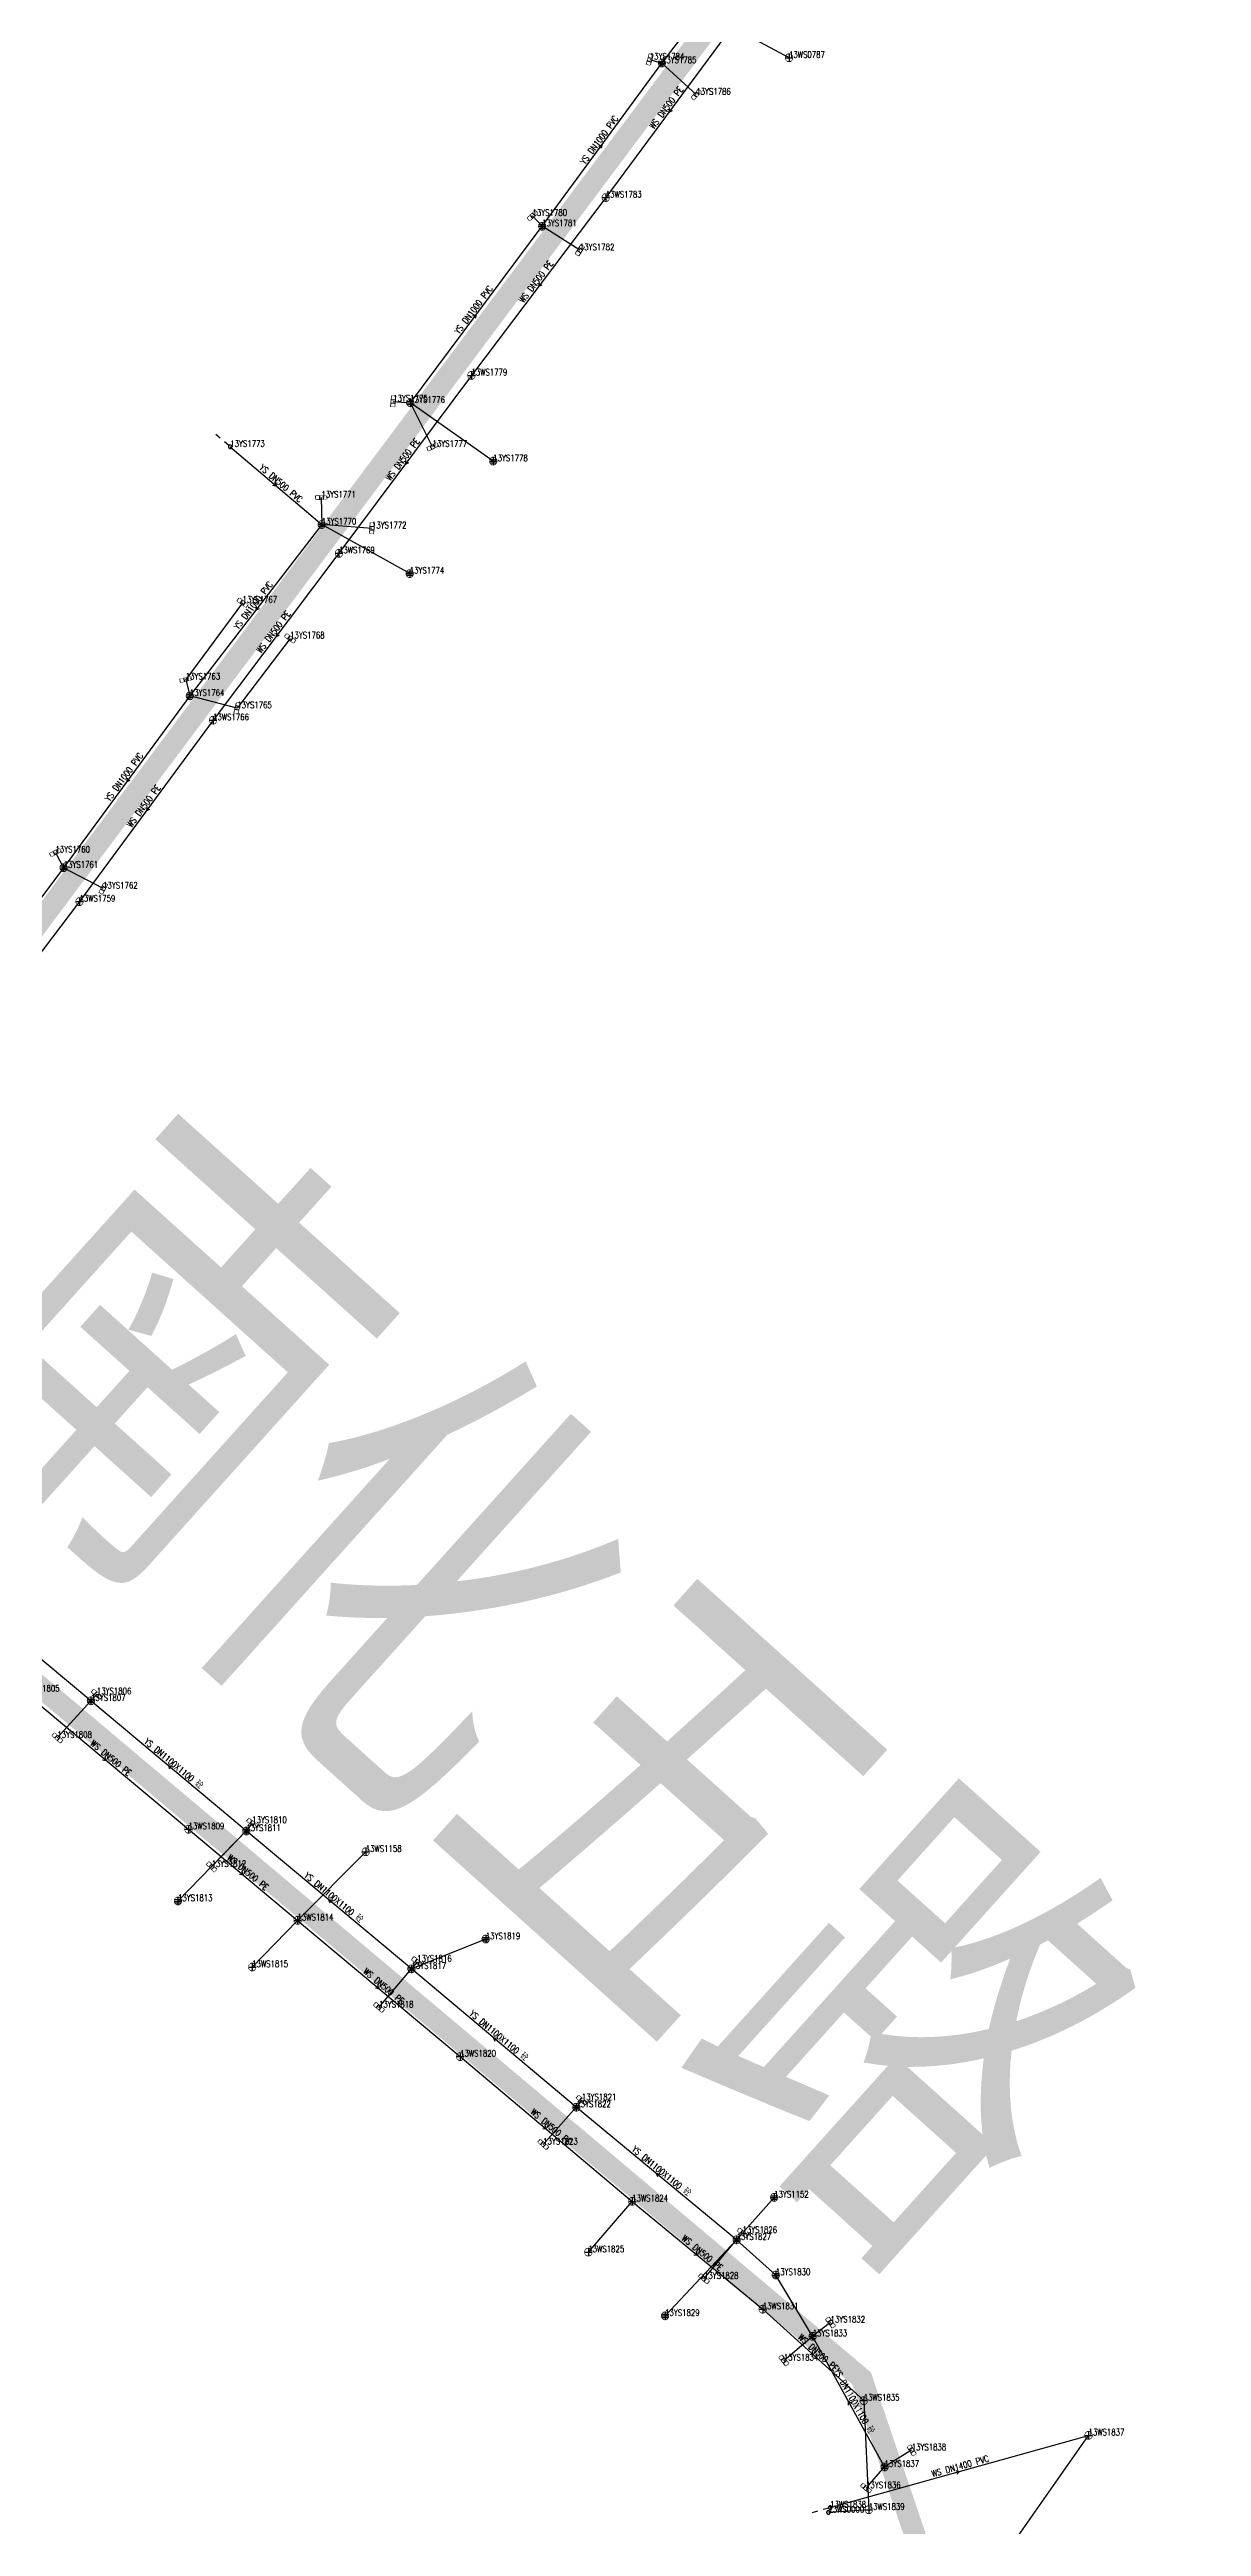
# Model space of a CAD drawing. Extents: x 78813 to 99477, y 2421021 to 2448125.
# Drawn here: x 83910.2 to 84072.7, y 2437040.2 to 2437389.6 of the extents above; entities that cross this region are included whole.
import ezdxf
from ezdxf.enums import TextEntityAlignment as Align

# ---------------------------------------------------------------- set-up
doc = ezdxf.new("R2010")
doc.units = 0
doc.set_wipeout_variables(frame=1)
doc.layers.get('0').update_dxf_attribs({"linetype": 'CONTINUOUS'})
for name, color, linetype in [('DX_WS', 16, 'CONTINUOUS'), ('DX_YS', 42, 'CONTINUOUS'), ('道路', 5, 'CONTINUOUS')]:
    doc.layers.add(name, color=color, linetype=linetype)
doc.layers.add('WSLINE', color=7, linetype='CONTINUOUS', true_color=0x7f0000)
doc.layers.add('YSLINE', color=7, linetype='CONTINUOUS', true_color=0xcc9900)
doc.layers.add('道路名称', color=7, linetype='CONTINUOUS', lineweight=0)
doc.styles.add('CcNameZT', font='txt.SHX', dxfattribs={"width": 0.8, "bigfont": 'HZTXT.SHX'})
doc.styles.get("Standard").update_dxf_attribs({"font": 'txt.shx', "bigfont": 'hztxt.shx'})
doc.styles.add('宋体0.7', font='', dxfattribs={"width": 0.7})
doc.styles.get('宋体0.7').set_extended_font_data('SimSun')

# ---------------------------------------------------------------- blocks, each defined once
blk = doc.blocks.new('PS污水井')
blk.add_lwpolyline([(1, 0), (1, 0.07), (0.99, 0.14), (0.98, 0.21), (0.96, 0.28), (0.94, 0.34), (0.91, 0.41), (0.88, 0.47), (0.85, 0.53), (0.81, 0.59), (0.77, 0.64), (0.72, 0.69), (0.67, 0.74), (0.62, 0.79), (0.56, 0.83), (0.5, 0.87), (0.44, 0.9), (0.37, 0.93), (0.31, 0.95), (0.24, 0.97), (0.17, 0.98), (0.1, 0.99), (0.03, 1), (-0.03, 1), (-0.1, 0.99), (-0.17, 0.98), (-0.24, 0.97), (-0.31, 0.95), (-0.37, 0.93), (-0.44, 0.9), (-0.5, 0.87), (-0.56, 0.83), (-0.62, 0.79), (-0.67, 0.74), (-0.72, 0.69), (-0.77, 0.64), (-0.81, 0.59), (-0.85, 0.53), (-0.88, 0.47), (-0.91, 0.41), (-0.94, 0.34), (-0.96, 0.28), (-0.98, 0.21), (-0.99, 0.14), (-1, 0.07), (-1, 0), (-1, -0.07), (-0.99, -0.14), (-0.98, -0.21), (-0.96, -0.28), (-0.94, -0.34), (-0.91, -0.41), (-0.88, -0.47), (-0.85, -0.53), (-0.81, -0.59), (-0.77, -0.64), (-0.72, -0.69), (-0.67, -0.74), (-0.62, -0.79), (-0.56, -0.83), (-0.5, -0.87), (-0.44, -0.9), (-0.37, -0.93), (-0.31, -0.95), (-0.24, -0.97), (-0.17, -0.98), (-0.1, -0.99), (-0.03, -1), (0.03, -1), (0.1, -0.99), (0.17, -0.98), (0.24, -0.97), (0.31, -0.95), (0.37, -0.93), (0.44, -0.9), (0.5, -0.87), (0.56, -0.83), (0.62, -0.79), (0.67, -0.74), (0.72, -0.69), (0.77, -0.64), (0.81, -0.59), (0.85, -0.53), (0.88, -0.47), (0.91, -0.41), (0.94, -0.34), (0.96, -0.28), (0.98, -0.21), (0.99, -0.14), (1, 0)], close=True)
blk.add_wipeout([(1, 0), (1, 0.07), (0.99, 0.14), (0.98, 0.21), (0.96, 0.28), (0.94, 0.34), (0.91, 0.41), (0.88, 0.47), (0.85, 0.53), (0.81, 0.59), (0.77, 0.64), (0.72, 0.69), (0.67, 0.74), (0.62, 0.79), (0.56, 0.83), (0.5, 0.87), (0.44, 0.9), (0.37, 0.93), (0.31, 0.95), (0.24, 0.97), (0.17, 0.98), (0.1, 0.99), (0.03, 1), (-0.03, 1), (-0.1, 0.99), (-0.17, 0.98), (-0.24, 0.97), (-0.31, 0.95), (-0.37, 0.93), (-0.44, 0.9), (-0.5, 0.87), (-0.56, 0.83), (-0.62, 0.79), (-0.67, 0.74), (-0.72, 0.69), (-0.77, 0.64), (-0.81, 0.59), (-0.85, 0.53), (-0.88, 0.47), (-0.91, 0.41), (-0.94, 0.34), (-0.96, 0.28), (-0.98, 0.21), (-0.99, 0.14), (-1, 0.07), (-1, 0), (-1, -0.07), (-0.99, -0.14), (-0.98, -0.21), (-0.96, -0.28), (-0.94, -0.34), (-0.91, -0.41), (-0.88, -0.47), (-0.85, -0.53), (-0.81, -0.59), (-0.77, -0.64), (-0.72, -0.69), (-0.67, -0.74), (-0.62, -0.79), (-0.56, -0.83), (-0.5, -0.87), (-0.44, -0.9), (-0.37, -0.93), (-0.31, -0.95), (-0.24, -0.97), (-0.17, -0.98), (-0.1, -0.99), (-0.03, -1), (0.03, -1), (0.1, -0.99), (0.17, -0.98), (0.24, -0.97), (0.31, -0.95), (0.37, -0.93), (0.44, -0.9), (0.5, -0.87), (0.56, -0.83), (0.62, -0.79), (0.67, -0.74), (0.72, -0.69), (0.77, -0.64), (0.81, -0.59), (0.85, -0.53), (0.88, -0.47), (0.91, -0.41), (0.94, -0.34), (0.96, -0.28), (0.98, -0.21), (0.99, -0.14)])
for p, q in [((-1, 0), (0, 0)), ((0, 1), (0, 0)), ((0, 0), (0, -1)), ((0, 0), (1, 0))]:
    blk.add_line(p, q)
blk = doc.blocks.new('GC546')
at = {"color": 0}
for p in [(0.866, 0.5), (0.866, -0.5)]:
    blk.add_line(p, (0, 0), dxfattribs=at)
blk = doc.blocks.new('PS非普查')
blk.add_lwpolyline([(3.7, 0), (5.3, 0)])
blk.add_wipeout([(0.5, 0), (0.5, 0.03), (0.5, 0.07), (0.49, 0.1), (0.48, 0.14), (0.47, 0.17), (0.46, 0.2), (0.44, 0.23), (0.42, 0.26), (0.4, 0.29), (0.38, 0.32), (0.36, 0.35), (0.33, 0.37), (0.31, 0.39), (0.28, 0.41), (0.25, 0.43), (0.22, 0.45), (0.19, 0.46), (0.15, 0.48), (0.12, 0.49), (0.09, 0.49), (0.05, 0.5), (0.02, 0.5), (-0.02, 0.5), (-0.05, 0.5), (-0.09, 0.49), (-0.12, 0.49), (-0.15, 0.48), (-0.19, 0.46), (-0.22, 0.45), (-0.25, 0.43), (-0.28, 0.41), (-0.31, 0.39), (-0.33, 0.37), (-0.36, 0.35), (-0.38, 0.32), (-0.4, 0.29), (-0.42, 0.26), (-0.44, 0.23), (-0.46, 0.2), (-0.47, 0.17), (-0.48, 0.14), (-0.49, 0.1), (-0.5, 0.07), (-0.5, 0.03), (-0.5, 0), (-0.5, -0.03), (-0.5, -0.07), (-0.49, -0.1), (-0.48, -0.14), (-0.47, -0.17), (-0.46, -0.2), (-0.44, -0.23), (-0.42, -0.26), (-0.4, -0.29), (-0.38, -0.32), (-0.36, -0.35), (-0.33, -0.37), (-0.31, -0.39), (-0.28, -0.41), (-0.25, -0.43), (-0.22, -0.45), (-0.19, -0.46), (-0.15, -0.48), (-0.12, -0.49), (-0.09, -0.49), (-0.05, -0.5), (-0.02, -0.5), (0.02, -0.5), (0.05, -0.5), (0.09, -0.49), (0.12, -0.49), (0.15, -0.48), (0.19, -0.46), (0.22, -0.45), (0.25, -0.43), (0.28, -0.41), (0.31, -0.39), (0.33, -0.37), (0.36, -0.35), (0.38, -0.32), (0.4, -0.29), (0.42, -0.26), (0.44, -0.23), (0.46, -0.2), (0.47, -0.17), (0.48, -0.14), (0.49, -0.1), (0.5, -0.07)])
blk.add_line((0.5, 0), (2.1, 0))
blk.add_lwpolyline([(0.5, 0), (0.5, 0.03), (0.5, 0.07), (0.49, 0.1), (0.48, 0.14), (0.47, 0.17), (0.46, 0.2), (0.44, 0.23), (0.42, 0.26), (0.4, 0.29), (0.38, 0.32), (0.36, 0.35), (0.33, 0.37), (0.31, 0.39), (0.28, 0.41), (0.25, 0.43), (0.22, 0.45), (0.19, 0.46), (0.15, 0.48), (0.12, 0.49), (0.09, 0.49), (0.05, 0.5), (0.02, 0.5), (-0.02, 0.5), (-0.05, 0.5), (-0.09, 0.49), (-0.12, 0.49), (-0.15, 0.48), (-0.19, 0.46), (-0.22, 0.45), (-0.25, 0.43), (-0.28, 0.41), (-0.31, 0.39), (-0.33, 0.37), (-0.36, 0.35), (-0.38, 0.32), (-0.4, 0.29), (-0.42, 0.26), (-0.44, 0.23), (-0.46, 0.2), (-0.47, 0.17), (-0.48, 0.14), (-0.49, 0.1), (-0.5, 0.07), (-0.5, 0.03), (-0.5, 0), (-0.5, -0.03), (-0.5, -0.07), (-0.49, -0.1), (-0.48, -0.14), (-0.47, -0.17), (-0.46, -0.2), (-0.44, -0.23), (-0.42, -0.26), (-0.4, -0.29), (-0.38, -0.32), (-0.36, -0.35), (-0.33, -0.37), (-0.31, -0.39), (-0.28, -0.41), (-0.25, -0.43), (-0.22, -0.45), (-0.19, -0.46), (-0.15, -0.48), (-0.12, -0.49), (-0.09, -0.49), (-0.05, -0.5), (-0.02, -0.5), (0.02, -0.5), (0.05, -0.5), (0.09, -0.49), (0.12, -0.49), (0.15, -0.48), (0.19, -0.46), (0.22, -0.45), (0.25, -0.43), (0.28, -0.41), (0.31, -0.39), (0.33, -0.37), (0.36, -0.35), (0.38, -0.32), (0.4, -0.29), (0.42, -0.26), (0.44, -0.23), (0.46, -0.2), (0.47, -0.17), (0.48, -0.14), (0.49, -0.1), (0.5, -0.07), (0.5, 0)], close=True)
blk = doc.blocks.new('PS雨水井')
blk.add_lwpolyline([(1, 0), (1, 0.07), (0.99, 0.14), (0.98, 0.21), (0.96, 0.28), (0.94, 0.34), (0.91, 0.41), (0.88, 0.47), (0.85, 0.53), (0.81, 0.59), (0.77, 0.64), (0.72, 0.69), (0.67, 0.74), (0.62, 0.79), (0.56, 0.83), (0.5, 0.87), (0.44, 0.9), (0.37, 0.93), (0.31, 0.95), (0.24, 0.97), (0.17, 0.98), (0.1, 0.99), (0.03, 1), (-0.03, 1), (-0.1, 0.99), (-0.17, 0.98), (-0.24, 0.97), (-0.31, 0.95), (-0.37, 0.93), (-0.44, 0.9), (-0.5, 0.87), (-0.56, 0.83), (-0.62, 0.79), (-0.67, 0.74), (-0.72, 0.69), (-0.77, 0.64), (-0.81, 0.59), (-0.85, 0.53), (-0.88, 0.47), (-0.91, 0.41), (-0.94, 0.34), (-0.96, 0.28), (-0.98, 0.21), (-0.99, 0.14), (-1, 0.07), (-1, 0), (-1, -0.07), (-0.99, -0.14), (-0.98, -0.21), (-0.96, -0.28), (-0.94, -0.34), (-0.91, -0.41), (-0.88, -0.47), (-0.85, -0.53), (-0.81, -0.59), (-0.77, -0.64), (-0.72, -0.69), (-0.67, -0.74), (-0.62, -0.79), (-0.56, -0.83), (-0.5, -0.87), (-0.44, -0.9), (-0.37, -0.93), (-0.31, -0.95), (-0.24, -0.97), (-0.17, -0.98), (-0.1, -0.99), (-0.03, -1), (0.03, -1), (0.1, -0.99), (0.17, -0.98), (0.24, -0.97), (0.31, -0.95), (0.37, -0.93), (0.44, -0.9), (0.5, -0.87), (0.56, -0.83), (0.62, -0.79), (0.67, -0.74), (0.72, -0.69), (0.77, -0.64), (0.81, -0.59), (0.85, -0.53), (0.88, -0.47), (0.91, -0.41), (0.94, -0.34), (0.96, -0.28), (0.98, -0.21), (0.99, -0.14), (1, 0)], close=True)
blk.add_wipeout([(1, 0), (1, 0.07), (0.99, 0.14), (0.98, 0.21), (0.96, 0.28), (0.94, 0.34), (0.91, 0.41), (0.88, 0.47), (0.85, 0.53), (0.81, 0.59), (0.77, 0.64), (0.72, 0.69), (0.67, 0.74), (0.62, 0.79), (0.56, 0.83), (0.5, 0.87), (0.44, 0.9), (0.37, 0.93), (0.31, 0.95), (0.24, 0.97), (0.17, 0.98), (0.1, 0.99), (0.03, 1), (-0.03, 1), (-0.1, 0.99), (-0.17, 0.98), (-0.24, 0.97), (-0.31, 0.95), (-0.37, 0.93), (-0.44, 0.9), (-0.5, 0.87), (-0.56, 0.83), (-0.62, 0.79), (-0.67, 0.74), (-0.72, 0.69), (-0.77, 0.64), (-0.81, 0.59), (-0.85, 0.53), (-0.88, 0.47), (-0.91, 0.41), (-0.94, 0.34), (-0.96, 0.28), (-0.98, 0.21), (-0.99, 0.14), (-1, 0.07), (-1, 0), (-1, -0.07), (-0.99, -0.14), (-0.98, -0.21), (-0.96, -0.28), (-0.94, -0.34), (-0.91, -0.41), (-0.88, -0.47), (-0.85, -0.53), (-0.81, -0.59), (-0.77, -0.64), (-0.72, -0.69), (-0.67, -0.74), (-0.62, -0.79), (-0.56, -0.83), (-0.5, -0.87), (-0.44, -0.9), (-0.37, -0.93), (-0.31, -0.95), (-0.24, -0.97), (-0.17, -0.98), (-0.1, -0.99), (-0.03, -1), (0.03, -1), (0.1, -0.99), (0.17, -0.98), (0.24, -0.97), (0.31, -0.95), (0.37, -0.93), (0.44, -0.9), (0.5, -0.87), (0.56, -0.83), (0.62, -0.79), (0.67, -0.74), (0.72, -0.69), (0.77, -0.64), (0.81, -0.59), (0.85, -0.53), (0.88, -0.47), (0.91, -0.41), (0.94, -0.34), (0.96, -0.28), (0.98, -0.21), (0.99, -0.14)])
for p, q in [((-1, 0), (0, 0)), ((-0.88, 0.48), (0, 0.47)), ((0, 1), (0, 0)), ((0, 0.47), (0.88, 0.47)), ((0, 0), (0, -1)), ((0, 0), (1, 0)), ((-0.88, -0.48), (0, -0.48)), ((0, -0.48), (0.88, -0.48))]:
    blk.add_line(p, q)
blk = doc.blocks.new('PS雨篦')
blk.add_lwpolyline([(-1.5, 0.5), (0, 0.5), (1.5, 0.5), (1.5, -0.5), (0, -0.5), (-1.5, -0.5)], close=True)
blk.add_wipeout([(-1.5, 0.5), (0, 0.5), (1.5, 0.5), (1.5, -0.5), (0, -0.5), (-1.5, -0.5)])
for p, q in [((-0.51, -0.5), (-0.51, 0.5)), ((0.49, -0.5), (0.49, 0.5))]:
    blk.add_line(p, q)

msp = doc.modelspace()

# ---------------------------------------------------------------- block references
at = {"layer": 'DX_WS', "xscale": 0.5, "yscale": 0.5, "zscale": 0.5}
for p in [(84014.54, 2437388.44, 0.21), (83988.68, 2437368.72, -0.07), (83969.73, 2437343.63, -0.25), (83951.03, 2437318.53, -0.25), (83933.27, 2437294.99, -0.25), (83914.42, 2437269.4, -0.19), (83929.8, 2437138.54, -0.81), (83954.81, 2437135.36, 0.88), (83945.19, 2437125.68, -1), (83938.79, 2437119.1, -0.82), (83968.13, 2437106.47, -1.23), (83992.41, 2437086.04, -1.28), (83986.22, 2437078.88, -0.53), (84010.82, 2437070.83, -1.37), (84025.07, 2437057.93, -1.47), (84056.8, 2437053.03, -2.12), (84025.79, 2437042.54, -1.93)]:
    msp.add_blockref('PS污水井', p, dxfattribs=at)
at = {"layer": 'DX_WS', "yscale": 0.5, "zscale": 0.5}
for name, p, xscale, rotation in [('GC546', (83997.58, 2437380.73, -0.01), 0.4999999999018693, 53.45323432970677), ('GC546', (83979.2, 2437356.17, -0.16), 0.4999999999897438, 52.9260220787617), ('GC546', (83960.38, 2437331.08, -0.24), 0.5000000001255186, 53.3201513875766), ('GC546', (83942.15, 2437306.76, -0.25), 0.5000000001213224, 52.97156952591182), ('GC546', (83923.85, 2437282.19, -0.21), 0.4999999999182296, 53.62290362132159), ('GC546', (83918.17, 2437148.25, -0.74), 0.4999999998488331, 140.1556744910299), ('GC546', (83937.49, 2437132.11, -0.9), 0.5000000000518571, 140.1029915665682), ('GC546', (83956.66, 2437116.07, -1.14), 0.5000000000882392, 140.0620462997767), ('GC546', (83980.27, 2437096.25, -1.25), 0.5000000001147177, 139.9105060271326), ('GC546', (84001.61, 2437078.43, -1.32), 0.4999999999765561, 140.4433083172357), ('GC546', (84017.94, 2437064.38, -1.39), 0.4999999999480662, 137.8574577273791), ('GC546', (84038.58, 2437047.93, -1.88), 0.5000000000127732, 195.6329185316348), ('PS非普查', (84020.09, 2437042.15, -2), 0.4999999999873044, 3.927964237168178)]:
    msp.add_blockref(name, p, dxfattribs=dict(at, xscale=xscale, rotation=rotation))
at = {"layer": 'DX_YS', "xscale": 0.5, "yscale": 0.5, "zscale": 0.5}
for p in [(83996.6, 2437387.69, 0.65), (83979.7, 2437364.66, 0.7), (83961.11, 2437339.76, 1.12), (83972.8, 2437331.54, 1.39), (83948.6, 2437322.59, 1.1), (83961.01, 2437315.67, 1.25), (83929.99, 2437298.42, 1.12), (83912.18, 2437274.18, 1.05), (83916.04, 2437156.65, 0.67), (83937.95, 2437138.29, 0.78), (83928.31, 2437128.41, 0.61), (83971.74, 2437123.04, 1.01), (83961.26, 2437118.84, 0.81), (83984.52, 2437099.32, 0.76), (84012.44, 2437086.6, 0.78), (84007.14, 2437080.61, 0.79), (84012.67, 2437075.65, 0.81), (83997.05, 2437069.89, 0.96), (84028.02, 2437048.58, 0.77)]:
    msp.add_blockref('PS雨水井', p, dxfattribs=at)
at = {"layer": 'DX_YS', "yscale": 0.5, "zscale": 0.5}
for name, p, xscale, rotation in [('PS雨篦', (84001.45, 2437383.23, 1.75), 0.499999999958684, 47.47299081781732), ('GC546', (83988.15, 2437376.17, 0.69), 0.5000000000403996, 233.7270747808277), ('PS雨篦', (83985.02, 2437361.28, 1.66), 0.5000000000994129, 57.59646805860471), ('GC546', (83970.4, 2437352.21, 0.94), 0.4999999998665088, 233.2540263828861), ('PS非普查', (83935.69, 2437333.56, 1.71), 0.5000000000682628, 139.6352058451788), ('PS雨篦', (83964.24, 2437333.56, 1.68), 0.4999999999894241, 26.79355493555558), ('GC546', (83942.15, 2437328.07, 1.38), 0.5000000000682628, 139.6352058451789), ('PS雨篦', (83948.54, 2437326.39, 1.64), 0.4999999999934394, 180.9799638123766), ('PS雨篦', (83955.68, 2437322.05, 1.63), 0.5000000000229867, 85.63535687757904), ('GC546', (83939.3, 2437310.5, 1.12), 0.500000000095061, 52.39499386950574), ('PS雨篦', (83936.68, 2437296.7, 1.71), 0.5000000001789954, 75.6179878136979), ('GC546', (83921.08, 2437286.3, 1.12), 0.4999999999138331, 53.69095978441921), ('PS雨篦', (83917.75, 2437271.24, 1.72), 0.4999999999424456, 62.15758097735871), ('PS雨篦', (83911.29, 2437151.42, 2.07), 0.4999999998851048, 317.7350350635895), ('GC546', (83927, 2437147.47, 0.73), 0.5000000001240631, 320.0478907200352), ('PS雨篦', (83933.06, 2437133.22, 2.11), 0.4999999998817852, 316.0347300053185), ('GC546', (83949.6, 2437128.57, 0.8), 0.5000000001236549, 320.1456093550942), ('PS雨篦', (83956.67, 2437113.4, 2.07), 0.499999999907274, 319.9026583570926), ('GC546', (83972.89, 2437109.08, 0.8), 0.4999999998756517, 320.0014088321062), ('GC546', (83995.83, 2437089.96, 0.79), 0.500000000109622, 320.3910744000156), ('PS雨篦', (84002.53, 2437075.13, 2.42), 0.5000000000152205, 319.9596870725643), ('PS雨篦', (84013.8, 2437063.59, 2.17), 0.499999999879731, 310.0431453608565), ('PS雨篦', (84031.84, 2437050.92, 1.42), 0.4999999998144151, 121.5932587489603), ('PS雨篦', (84025.41, 2437045.58, 1.51), 0.4999999999928947, 318.8995685776026)]:
    msp.add_blockref(name, p, dxfattribs=dict(at, xscale=xscale, rotation=rotation))

# ---------------------------------------------------------------- texts
at = {"layer": 'DX_WS', "style": 'CcNameZT', "width": 0.8}
for s, rotation, p in [(' WS DN500 PE', 52.926, (83979, 2437356.32, -0.07)), (' WS DN500 PE', 53.6229, (83923.65, 2437282.34, -0.25)), (' WS DN500 PE', 320.1557, (83918.33, 2437148.44, -0.68)), (' WS DN1400 PVC', 15.6329, (84038.51, 2437048.17, -1.64))]:
    msp.add_text(s, height=0.9, rotation=rotation, dxfattribs=at).set_placement(p, align=Align.CENTER)
at = {"layer": 'DX_WS', "width": 0.8}
msp.add_text('13WS1805', height=0.9, dxfattribs=at).set_placement((83906.55, 2437157.95, -0.68))
at = {"layer": 'DX_YS', "style": 'CcNameZT', "width": 0.8}
for s, rotation, p in [(' YS DN1000 PVC', 53.7271, (83987.94, 2437376.32, 0.7)), (' YS DN1000 PVC', 53.254, (83970.2, 2437352.36, 1.12)), (' YS DN500 PVC', 319.6352, (83942.31, 2437328.26, 1.71)), (' YS DN1000 PVC', 53.691, (83920.88, 2437286.45, 1.12)), (' YS DN1100X1100 砼', 320.0479, (83927.16, 2437147.66, 0.78))]:
    msp.add_text(s, height=0.9, rotation=rotation, dxfattribs=at).set_placement(p, align=Align.CENTER)

# ---------------------------------------------------------------- next in the draw order: linework, layer by layer
at = {"layer": 'WSLINE'}
for p, q in [((84014.54, 2437388.44, 0.21), (84006.48, 2437392.73, 0.03)), ((83933.27, 2437294.99, -0.25), (83914.42, 2437269.4, -0.18)), ((83914.42, 2437269.4, -0.19), (83896.12, 2437245.33, -0.39)), ((83954.81, 2437135.36, 0.88), (83945.19, 2437125.68, -0.05)), ((83938.79, 2437119.1, -0.82), (83945.19, 2437125.68, -0.89)), ((83986.22, 2437078.88, -0.53), (83992.41, 2437086.04, -1.26)), ((84025.07, 2437057.93, -1.47), (84025.79, 2437042.54, -1.93))]:
    msp.add_line(p, q, dxfattribs=at)
at = {"layer": 'YSLINE'}
for p, q in [((83972.8, 2437331.54, 1.39), (83961.11, 2437339.76, 1.28)), ((83964.24, 2437333.56, 1.68), (83961.11, 2437339.76, 1.42)), ((83935.69, 2437333.56, 1.71), (83948.6, 2437322.59, 1.05)), ((83948.54, 2437326.39, 1.64), (83948.6, 2437322.59, 1.46)), ((83955.68, 2437322.05, 1.63), (83948.6, 2437322.59, 1.47)), ((83961.01, 2437315.67, 1.25), (83948.6, 2437322.59, 1.03)), ((83936.68, 2437296.7, 1.71), (83929.99, 2437298.42, 1.67)), ((84025.41, 2437045.58, 1.51), (84028.02, 2437048.58, 1.32)), ((84031.84, 2437050.92, 1.42), (84028.02, 2437048.58, 1.34))]:
    msp.add_line(p, q, dxfattribs=at)

# ---------------------------------------------------------------- next in the draw order: block references
at = {"layer": 'DX_WS', "xscale": 0.5000000000127732, "yscale": 0.5, "zscale": 0.5, "rotation": 195.6329185316348}
msp.add_blockref('PS非普查', (84020.35, 2437042.83, -1.64), dxfattribs=at)
at = {"layer": 'DX_YS', "yscale": 0.5, "zscale": 0.5}
for name, p, xscale, rotation in [('PS雨篦', (83994.88, 2437388.18, 1.43), 0.5000000001542342, 253.8920446269322), ('PS雨篦', (83978.34, 2437366.15, 1.61), 0.500000000136342, 222.185759358959), ('PS雨篦', (83958.68, 2437339.96, 1.62), 0.5000000000023433, 265.228559522213), ('PS雨篦', (83937.43, 2437311.56, 1.84), 0.4999999999797283, 143.3987753184832), ('PS雨篦', (83944.13, 2437306.53, 1.7), 0.4999999999869688, 142.874526769175), ('PS雨篦', (83929.4, 2437300.74, 1.85), 0.4999999999499558, 194.2798316873534), ('PS雨篦', (83911.02, 2437276.32, 1.7), 0.5000000000169618, 208.35660736745), ('PS雨篦', (83916.86, 2437157.58, 2.14), 0.4999999999574882, 138.6049352768581), ('PS雨篦', (83938.79, 2437139.41, 2.13), 0.4999999999326761, 143.1136475174139), ('PS雨篦', (83962.06, 2437119.85, 2.23), 0.4999999998962336, 141.2779212869868), ('PS雨篦', (83985.3, 2437100.32, 2.17), 0.5000000000384, 141.8071512005922), ('PS雨篦', (83979.85, 2437094.06, 2.14), 0.5000000000672452, 318.4063752936581), ('PS雨篦', (84007.98, 2437081.58, 2.3), 0.4999999999591458, 139.3361080915997), ('GC546', (84022.95, 2437057.79, 0.83), 0.4999999998295461, 298.8527893913372)]:
    msp.add_blockref(name, p, dxfattribs=dict(at, xscale=xscale, rotation=rotation))
at = {"layer": 'DX_YS', "xscale": 0.5, "yscale": 0.5, "zscale": 0.5}
msp.add_blockref('PS雨水井', (84017.87, 2437067, 0.88), dxfattribs=at)

# ---------------------------------------------------------------- next in the draw order: texts
at = {"layer": 'DX_WS', "width": 0.8}
for s, p in [('13WS0787', (84014.54, 2437388.44, 0.21)), ('13WS1783', (83988.68, 2437368.72, -0.07)), ('13WS1779', (83969.73, 2437343.63, -0.25)), ('13WS1769', (83951.03, 2437318.53, -0.25)), ('13WS1766', (83933.27, 2437294.99, -0.25)), ('13WS1759', (83914.42, 2437269.4, -0.19)), ('13WS1809', (83929.8, 2437138.54, -0.81)), ('13WS1158', (83954.81, 2437135.36, 0.88)), ('13WS1814', (83945.19, 2437125.68, -1)), ('13WS1815', (83938.79, 2437119.1, -0.82)), ('13WS1820', (83968.13, 2437106.47, -1.23)), ('13WS1824', (83992.41, 2437086.04, -1.28)), ('13WS1825', (83986.22, 2437078.88, -0.53)), ('13WS1831', (84010.82, 2437070.83, -1.37)), ('13WS1835', (84025.07, 2437057.93, -1.47)), ('13WS1837', (84056.8, 2437053.03, -2.12)), ('13WS1839', (84025.79, 2437042.54, -1.93))]:
    msp.add_text(s, height=0.9, dxfattribs=at).set_placement(p)
at = {"layer": 'DX_WS', "style": 'CcNameZT', "width": 0.8}
for rotation, p in [(53.4532, (83997.38, 2437380.87, 0.01)), (53.3202, (83960.18, 2437331.23, -0.25)), (320.103, (83937.66, 2437132.3, -0.81)), (320.4433, (84001.77, 2437078.63, -1.28))]:
    msp.add_text(' WS DN500 PE', height=0.9, rotation=rotation, dxfattribs=at).set_placement(p, align=Align.CENTER)
at = {"layer": 'DX_YS', "width": 0.8}
for s, p in [('13YS1786', (84001.45, 2437383.23, 1.75)), ('13YS1782', (83985.02, 2437361.28, 1.66)), ('13YS1776', (83961.11, 2437339.76, 1.12)), ('13YS1773', (83935.69, 2437333.56, 1.71)), ('13YS1777', (83964.24, 2437333.56, 1.68)), ('13YS1778', (83972.8, 2437331.54, 1.39)), ('13YS1771', (83948.54, 2437326.39, 1.64)), ('13YS1770', (83948.6, 2437322.59, 1.1)), ('13YS1772', (83955.68, 2437322.05, 1.63)), ('13YS1774', (83961.01, 2437315.67, 1.25)), ('13YS1765', (83936.68, 2437296.7, 1.71)), ('13YS1762', (83917.75, 2437271.24, 1.72)), ('13YS1808', (83911.29, 2437151.42, 2.07)), ('13YS1812', (83933.06, 2437133.22, 2.11)), ('13YS1813', (83928.31, 2437128.41, 0.61)), ('13YS1819', (83971.74, 2437123.04, 1.01)), ('13YS1818', (83956.67, 2437113.4, 2.07)), ('13YS1152', (84012.44, 2437086.6, 0.78)), ('13YS1828', (84002.53, 2437075.13, 2.42)), ('13YS1830', (84012.67, 2437075.65, 0.81)), ('13YS1829', (83997.05, 2437069.89, 0.96)), ('13YS1834', (84013.8, 2437063.59, 2.17)), ('13YS1838', (84031.84, 2437050.92, 1.42)), ('13YS1837', (84028.02, 2437048.58, 0.77)), ('13YS1836', (84025.41, 2437045.58, 1.51))]:
    msp.add_text(s, height=0.9, dxfattribs=at).set_placement(p)
at = {"layer": 'DX_YS', "style": 'CcNameZT', "width": 0.8}
for rotation, p in [(320.1456, (83949.76, 2437128.76, 0.81)), (320.0014, (83973.05, 2437109.27, 0.76)), (320.3911, (83995.99, 2437090.16, 0.79)), (298.8528, (84023.17, 2437057.91, 0.77))]:
    msp.add_text(' YS DN1100X1100 砼', height=0.9, rotation=rotation, dxfattribs=at).set_placement(p, align=Align.CENTER)

# ---------------------------------------------------------------- next in the draw order: linework, layer by layer
at = {"layer": 'WSLINE'}
for p, q in [((84006.48, 2437392.73, 0.01), (83988.68, 2437368.72, -0.04)), ((83988.68, 2437368.72, -0.07), (83969.73, 2437343.63, -0.24)), ((83969.73, 2437343.63, -0.25), (83951.03, 2437318.53, -0.23)), ((83951.03, 2437318.53, -0.25), (83933.27, 2437294.99, -0.24)), ((83906.55, 2437157.95, -0.68), (83929.8, 2437138.54, -0.8)), ((83929.8, 2437138.54, -0.81), (83945.19, 2437125.68, -0.99)), ((83945.19, 2437125.68, -1), (83968.13, 2437106.47, -1.27)), ((83968.13, 2437106.47, -1.23), (83992.41, 2437086.04, -1.27)), ((83992.41, 2437086.04, -1.28), (84010.82, 2437070.83, -1.36)), ((84020.35, 2437042.83, -1.64), (84056.8, 2437053.03, -2.12)), ((84020.74, 2437001.61, -2.22), (84056.8, 2437053.03, -2.12)), ((84025.79, 2437042.54, -1.93), (84020.09, 2437042.15, -2))]:
    msp.add_line(p, q, dxfattribs=at)
at = {"layer": 'YSLINE'}
for p, q in [((83996.6, 2437387.69, 0.65), (84015.45, 2437412.24, 0.74)), ((83979.7, 2437364.66, 0.7), (83996.6, 2437387.69, 0.68)), ((83994.88, 2437388.18, 1.43), (83996.6, 2437387.69, 1.39)), ((84001.45, 2437383.23, 1.75), (83996.6, 2437387.69, 1.4)), ((83978.34, 2437366.15, 1.61), (83979.7, 2437364.66, 1.41)), ((83961.11, 2437339.76, 1.12), (83979.7, 2437364.66, 0.76)), ((83985.02, 2437361.28, 1.66), (83979.7, 2437364.66, 1.4)), ((83958.68, 2437339.96, 1.62), (83961.11, 2437339.76, 1.45)), ((83948.6, 2437322.59, 1.1), (83929.99, 2437298.42, 1.13)), ((83937.43, 2437311.56, 1.84), (83929.4, 2437300.74, 1.91)), ((83944.13, 2437306.53, 1.7), (83936.68, 2437296.7, 1.74)), ((83929.4, 2437300.74, 1.85), (83929.99, 2437298.42, 1.68)), ((83929.99, 2437298.42, 1.12), (83912.18, 2437274.18, 1.12)), ((83911.02, 2437276.32, 1.7), (83912.18, 2437274.18, 1.61)), ((83912.18, 2437274.18, 1.05), (83894.57, 2437250.71, 0.96)), ((83917.75, 2437271.24, 1.72), (83912.18, 2437274.18, 1.62)), ((83916.04, 2437156.65, 0.67), (83893.05, 2437175.77, 0.67)), ((83911.29, 2437151.42, 2.07), (83916.04, 2437156.65, 2.04)), ((83916.86, 2437157.58, 2.14), (83916.04, 2437156.65, 2.1)), ((83937.95, 2437138.29, 0.78), (83916.04, 2437156.65, 0.68)), ((83938.79, 2437139.41, 2.13), (83937.95, 2437138.29, 2.12)), ((83928.31, 2437128.41, 0.61), (83937.95, 2437138.29, 0.8)), ((83933.06, 2437133.22, 2.11), (83937.95, 2437138.29, 2.11)), ((83961.26, 2437118.84, 0.81), (83937.95, 2437138.29, 0.79)), ((83971.74, 2437123.04, 1.01), (83961.26, 2437118.84, 0.83)), ((83956.67, 2437113.4, 2.07), (83961.26, 2437118.84, 2.18)), ((83962.06, 2437119.85, 2.23), (83961.26, 2437118.84, 2.2)), ((83984.52, 2437099.32, 0.76), (83961.26, 2437118.84, 0.83)), ((83979.85, 2437094.06, 2.14), (83984.52, 2437099.32, 2.11)), ((83985.3, 2437100.32, 2.17), (83984.52, 2437099.32, 2.11)), ((84007.14, 2437080.61, 0.79), (83984.52, 2437099.32, 0.78)), ((84012.44, 2437086.6, 0.78), (84007.14, 2437080.61, 0.76)), ((83997.05, 2437069.89, 0.96), (84007.14, 2437080.61, 0.88)), ((84002.53, 2437075.13, 2.42), (84007.14, 2437080.61, 2.2)), ((84007.98, 2437081.58, 2.3), (84007.14, 2437080.61, 2.15)), ((84012.67, 2437075.65, 0.81), (84007.14, 2437080.61, 0.81)), ((84017.87, 2437067, 0.88), (84012.67, 2437075.65, 0.83)), ((84013.8, 2437063.59, 2.17), (84017.87, 2437067, 2.14))]:
    msp.add_line(p, q, dxfattribs=at)

# ---------------------------------------------------------------- next in the draw order: block references
at = {"layer": 'DX_YS', "xscale": 0.5000000001468997, "yscale": 0.5, "zscale": 0.5, "rotation": 127.4994962390166}
msp.add_blockref('PS雨篦', (84020.4, 2437068.94, 2.17), dxfattribs=at)

# ---------------------------------------------------------------- next in the draw order: texts
at = {"layer": 'DX_WS', "style": 'CcNameZT', "width": 0.8}
for rotation, p in [(52.9716, (83941.95, 2437306.91, -0.25)), (320.062, (83956.82, 2437116.26, -1)), (319.9105, (83980.43, 2437096.44, -1.23))]:
    msp.add_text(' WS DN500 PE', height=0.9, rotation=rotation, dxfattribs=at).set_placement(p, align=Align.CENTER)
at = {"layer": 'DX_WS', "width": 0.8}
for s, p in [('13WS0000', (84020.09, 2437042.15, -2)), ('13WS1838', (84020.35, 2437042.83, -1.64))]:
    msp.add_text(s, height=0.9, dxfattribs=at).set_placement(p)
at = {"layer": 'DX_YS', "width": 0.8}
for s, p in [('13YS1784', (83994.88, 2437388.18, 1.43)), ('13YS1785', (83996.6, 2437387.69, 0.65)), ('13YS1780', (83978.34, 2437366.15, 1.61)), ('13YS1781', (83979.7, 2437364.66, 0.7)), ('13YS1775', (83958.68, 2437339.96, 1.62)), ('13YS1767', (83937.43, 2437311.56, 1.84)), ('13YS1768', (83944.13, 2437306.53, 1.7)), ('13YS1763', (83929.4, 2437300.74, 1.85)), ('13YS1764', (83929.99, 2437298.42, 1.12)), ('13YS1760', (83911.02, 2437276.32, 1.7)), ('13YS1761', (83912.18, 2437274.18, 1.05)), ('13YS1807', (83916.04, 2437156.65, 0.67)), ('13YS1806', (83916.86, 2437157.58, 2.14)), ('13YS1811', (83937.95, 2437138.29, 0.78)), ('13YS1810', (83938.79, 2437139.41, 2.13)), ('13YS1817', (83961.26, 2437118.84, 0.81)), ('13YS1816', (83962.06, 2437119.85, 2.23)), ('13YS1821', (83985.3, 2437100.32, 2.17)), ('13YS1822', (83984.52, 2437099.32, 0.76)), ('13YS1823', (83979.85, 2437094.06, 2.14)), ('13YS1827', (84007.14, 2437080.61, 0.79)), ('13YS1826', (84007.98, 2437081.58, 2.3))]:
    msp.add_text(s, height=0.9, dxfattribs=at).set_placement(p)
at = {"layer": 'DX_YS', "style": 'CcNameZT', "width": 0.8}
msp.add_text(' YS DN1000 PVC', height=0.9, rotation=52.395, dxfattribs=at).set_placement((83939.1, 2437310.65, 1.1), align=Align.CENTER)
at = {"layer": '道路名称', "style": '宋体0.7', "width": 0.7}
msp.add_text('南化五路', height=50, rotation=318.0342, dxfattribs=at).set_placement((83892.46, 2437203.86))

# ---------------------------------------------------------------- next in the draw order: linework, layer by layer
at = {"layer": 'WSLINE'}
msp.add_line((84010.82, 2437070.83, -1.37), (84025.07, 2437057.93, -1.42), dxfattribs=at)
at = {"layer": 'YSLINE'}
for p, q in [((84020.4, 2437068.94, 2.17), (84017.87, 2437067, 2.14)), ((84028.02, 2437048.58, 0.77), (84017.87, 2437067, 0.89))]:
    msp.add_line(p, q, dxfattribs=at)
at = {"layer": '道路', "const_width": 3, "flags": 128}
for points in [[(84175.18, 2437912.2), (84321.83, 2437762.83), (84321.34, 2437734.94), (84025.52, 2437422.56), (83859.27, 2437200.36), (83631.84, 2436822.46), (83430.94, 2436582.36), (83430.94, 2436582.36)], [(83862.86, 2437197.36), (84024.8, 2437061.05), (84033.59, 2437035.19), (84020.18, 2437004.71), (83569.72, 2436466.25)]]:
    msp.add_lwpolyline(points, dxfattribs=at)

# ---------------------------------------------------------------- next in the draw order: texts
at = {"layer": 'DX_WS', "style": 'CcNameZT', "width": 0.8}
msp.add_text(' WS DN500 PE', height=0.9, rotation=317.8575, dxfattribs=at).set_placement((84018.11, 2437064.57, -1.37), align=Align.CENTER)
at = {"layer": 'DX_YS', "width": 0.8}
for s, p in [('13YS1832', (84020.4, 2437068.94, 2.17)), ('13YS1833', (84017.87, 2437067, 0.88))]:
    msp.add_text(s, height=0.9, dxfattribs=at).set_placement(p)

doc.saveas('drawing.dxf')
